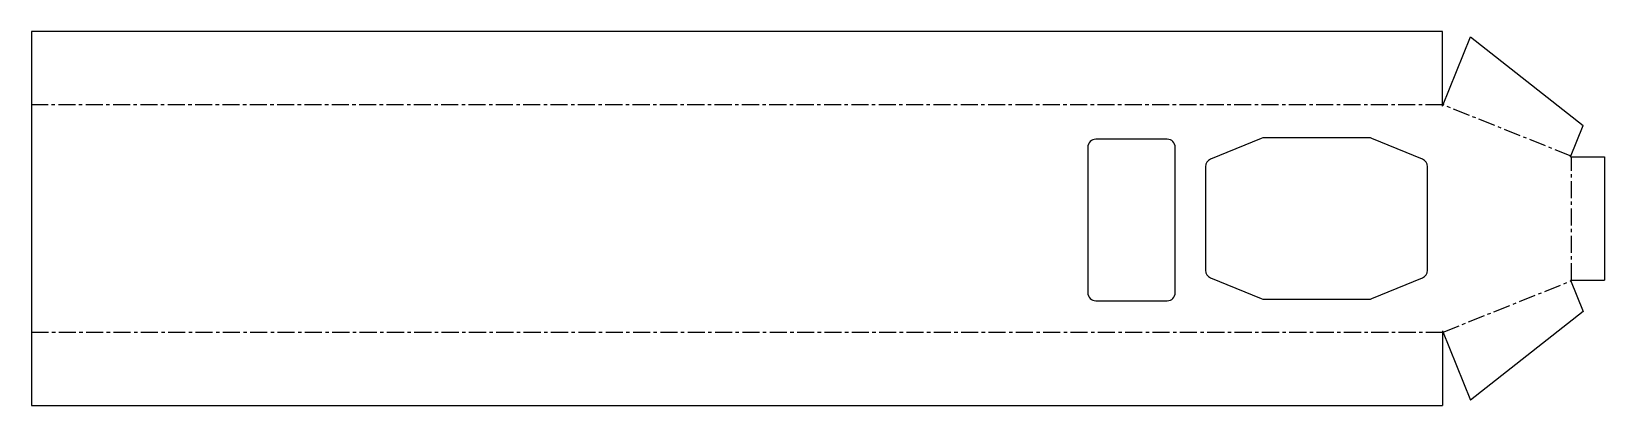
# Model space of a CAD drawing. Header units: millimetres. Extents: x -575 to 594, y -139 to 139.
import ezdxf

# ---------------------------------------------------------------- set-up
doc = ezdxf.new("R2010")
doc.units = ezdxf.units.MM
doc.linetypes.add('CENTERX2', pattern=[20.32, 12.7, -2.54, 2.54, -2.54])

msp = doc.modelspace()

# ---------------------------------------------------------------- linework, layer by layer
at = {"color": 7, "linetype": 'Continuous', "lineweight": 25}
for p, q in [((-575, 139), (-575, -139)), ((473.7, 139), (-575, 139)), ((473.7, 83.5), (473.7, 139)), ((473.7, 83.5), (494.4, 135)), ((494.4, 135), (578.2, 69.2)), ((269, 58.9), (216, 58.9)), ((338.9, 59.5), (301.2, 44)), ((418.8, 60), (341.2, 60)), ((458.8, 44), (421.1, 59.5)), ((568.8, 45.8), (578.2, 69.2)), ((210, 52.9), (210, -55.1)), ((275, -55.1), (275, 52.9)), ((297.5, 38.5), (297.5, -38.5)), ((462.5, -38.5), (462.5, 38.5)), ((568.8, 45.8), (594, 45.8)), ((594, 45.8), (594, -45.8)), ((301.2, -44), (338.9, -59.5)), ((421.1, -59.5), (458.8, -44)), ((568.8, -45.8), (594, -45.8)), ((568.8, -45.8), (578.2, -69.2)), ((216, -61.1), (269, -61.1)), ((341.2, -60), (418.8, -60)), ((578.2, -69.2), (494.4, -135)), ((473.7, -83.5), (494.4, -135)), ((473.7, -83.5), (473.7, -139)), ((-575, -139), (473.7, -139))]:
    msp.add_line(p, q, dxfattribs=at)
at = {"color": 7, "linetype": 'CENTERX2'}
for p, q in [((473.7, 84.5), (-575, 84.5)), ((569.1, 46.4), (474.1, 84.4)), ((569.5, -45.8), (569.5, 45.8)), ((474.1, -84.4), (569.1, -46.4)), ((-575, -84.5), (473.7, -84.5))]:
    msp.add_line(p, q, dxfattribs=at)
at = {"color": 7, "linetype": 'Continuous', "lineweight": 25}
for centre, start, end in [((216, 52.9), 90, 180), ((269, 52.9), 0, 90), ((341.2, 54), 90, 112.3801), ((418.8, 54), 67.6199, 90), ((303.5, 38.5), 112.3801, 180), ((456.5, 38.5), 0, 67.6199), ((303.5, -38.5), 180, 247.6199), ((456.5, -38.5), 292.3801, 360), ((216, -55.1), 180, 270), ((269, -55.1), 270, 0), ((341.2, -54), 247.6199, 270), ((418.8, -54), 270, 292.3801)]:
    msp.add_arc(centre, 6, start, end, dxfattribs=at)

doc.saveas('drawing.dxf')
